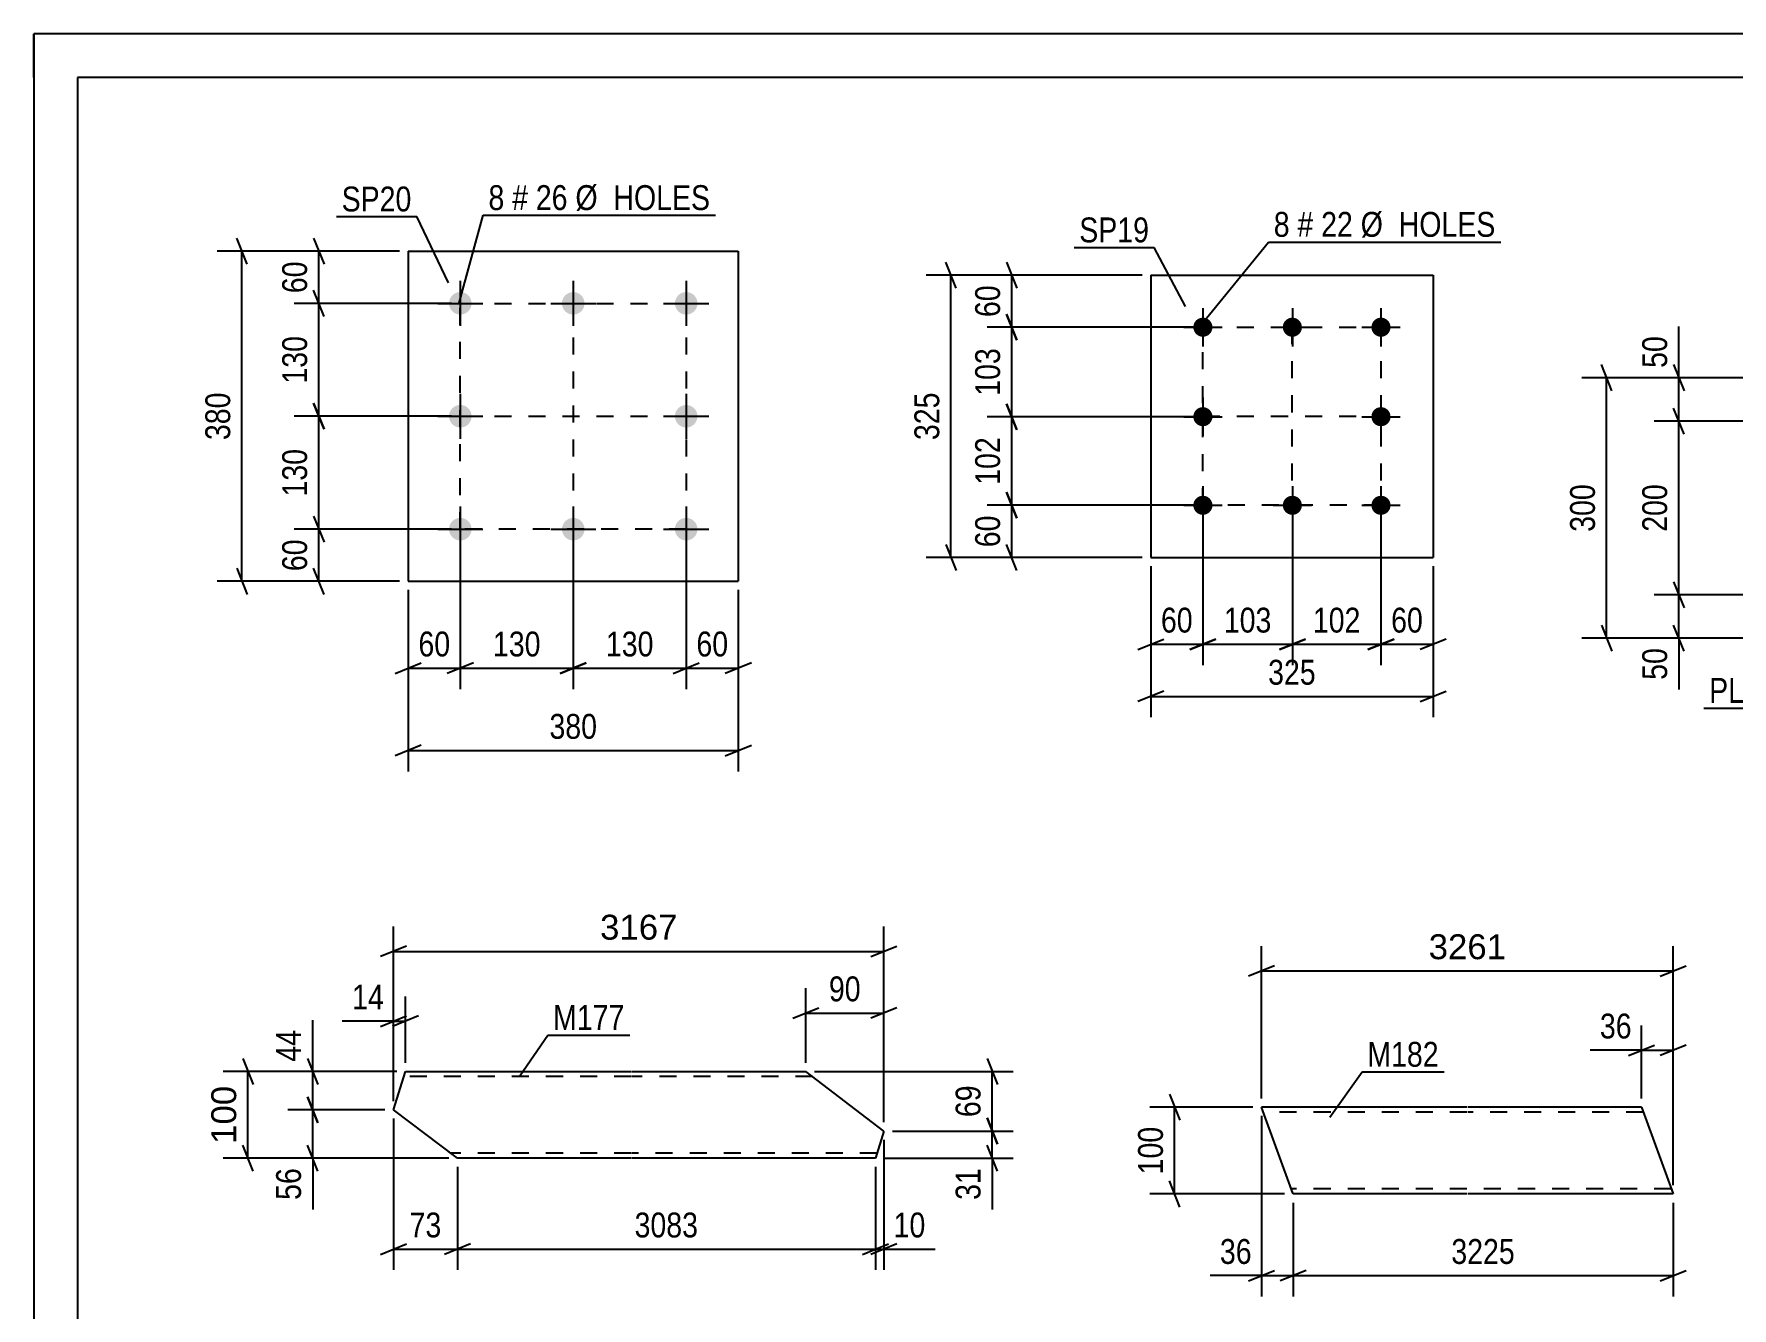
# Model space of a CAD drawing. Header units: millimetres. Extents: x 0 to 420, y 0 to 297.
# Drawn here: x 0 to 195.5, y 150.3 to 297 of the extents above; entities that cross this region are included whole.
import ezdxf

# ---------------------------------------------------------------- set-up
doc = ezdxf.new("R2010")
doc.units = ezdxf.units.MM
doc.linetypes.add('DXK_LINE_DOT2', pattern=[3.9198, 1.9599, -1.9599])
doc.styles.add('Arial', font='ARIAL.TTF', dxfattribs={"height": 0.2})
doc.styles.add('Arial Narrow', font='ARIALN.TTF', dxfattribs={"height": 0.2})

# ---------------------------------------------------------------- blocks, each defined once
blk = doc.blocks.new('Unknown-203762663-1117')
at = {"color": 5, "linetype": 'Continuous'}
for p, q in [((420, 297), (0, 297)), ((0, 297), (0, 0)), ((0, 292), (0, 297)), ((415, 292), (5, 292)), ((5, 292), (5, 5))]:
    blk.add_line(p, q, dxfattribs=at)
blk = doc.blocks.new('Bolt-203762663-6812 - 6806')
at = {"linetype": 'Continuous'}
for points in [[(49.08, 267.29, -1), (49.08, 264.69, -1)], [(62.08, 267.29, -1), (62.08, 264.69, -1)], [(75.08, 267.29, -1), (75.08, 264.69, -1)], [(49.08, 254.29, -1), (49.08, 251.69, -1)], [(75.08, 254.29, -1), (75.08, 251.69, -1)], [(49.08, 241.29, -1), (49.08, 238.69, -1)], [(62.08, 241.29, -1), (62.08, 238.69, -1)], [(75.08, 241.29, -1), (75.08, 238.69, -1)]]:
    blk.add_hatch(color=1, dxfattribs=at).paths.add_polyline_path(points)
at = {"color": 1, "linetype": 'Continuous'}
for p, q in [((49.08, 268.59), (49.08, 263.39)), ((62.08, 268.59), (62.08, 263.39)), ((75.08, 268.59), (75.08, 263.39)), ((46.48, 265.99), (51.68, 265.99)), ((59.48, 265.99), (64.68, 265.99)), ((72.48, 265.99), (77.68, 265.99)), ((49.08, 255.59), (49.08, 250.39)), ((75.08, 255.59), (75.08, 250.39)), ((46.48, 252.99), (51.68, 252.99)), ((72.48, 252.99), (77.68, 252.99)), ((49.08, 242.59), (49.08, 237.39)), ((62.08, 242.59), (62.08, 237.39)), ((75.08, 242.59), (75.08, 237.39)), ((46.48, 239.99), (51.68, 239.99)), ((59.48, 239.99), (64.68, 239.99)), ((72.48, 239.99), (77.68, 239.99))]:
    blk.add_line(p, q, dxfattribs=at)
blk = doc.blocks.new('Part-203762663-6817 - 6806')
at = {"color": 2, "linetype": 'Continuous'}
for p, q in [((43.08, 271.99), (43.08, 233.99)), ((43.08, 271.99), (81.08, 271.99)), ((81.08, 271.99), (81.08, 233.99)), ((43.08, 233.99), (81.08, 233.99))]:
    blk.add_line(p, q, dxfattribs=at)
blk = doc.blocks.new('Bolt-203762663-6521 - 6487')
at = {"linetype": 'Continuous'}
for points in [[(134.56, 264.34, -1), (134.56, 262.14, -1)], [(144.86, 264.34, -1), (144.86, 262.14, -1)], [(155.06, 264.34, -1), (155.06, 262.14, -1)], [(134.56, 254.04, -1), (134.56, 251.84, -1)], [(155.06, 254.04, -1), (155.06, 251.84, -1)], [(134.56, 243.84, -1), (134.56, 241.64, -1)], [(144.86, 243.84, -1), (144.86, 241.64, -1)], [(155.06, 243.84, -1), (155.06, 241.64, -1)]]:
    blk.add_hatch(color=1, dxfattribs=at).paths.add_polyline_path(points)
at = {"color": 1, "linetype": 'Continuous'}
for p, q in [((134.56, 265.44), (134.56, 261.04)), ((144.86, 265.44), (144.86, 261.04)), ((155.06, 265.44), (155.06, 261.04)), ((132.36, 263.24), (136.76, 263.24)), ((142.66, 263.24), (147.06, 263.24)), ((152.86, 263.24), (157.26, 263.24)), ((134.56, 255.14), (134.56, 250.74)), ((155.06, 255.14), (155.06, 250.74)), ((132.36, 252.94), (136.76, 252.94)), ((152.86, 252.94), (157.26, 252.94)), ((134.56, 244.94), (134.56, 240.54)), ((144.86, 244.94), (144.86, 240.54)), ((155.06, 244.94), (155.06, 240.54)), ((132.36, 242.74), (136.76, 242.74)), ((142.66, 242.74), (147.06, 242.74)), ((152.86, 242.74), (157.26, 242.74))]:
    blk.add_line(p, q, dxfattribs=at)
blk = doc.blocks.new('Part-203762663-6526 - 6487')
at = {"color": 2, "linetype": 'Continuous'}
for p, q in [((128.56, 269.24), (128.56, 236.74)), ((128.56, 269.24), (161.06, 269.24)), ((161.06, 269.24), (161.06, 236.74)), ((128.56, 236.74), (161.06, 236.74))]:
    blk.add_line(p, q, dxfattribs=at)
blk = doc.blocks.new('Part-203762663-6117 - 6111')
at = {"color": 2, "linetype": 'Continuous'}
for p, q in [((164.95, 173.46), (141.31, 173.46)), ((144.91, 163.55), (141.31, 173.46)), ((185.05, 173.46), (165.05, 173.46)), ((185.05, 173.46), (188.68, 163.46)), ((144.95, 163.46), (144.91, 163.55)), ((164.95, 163.46), (144.95, 163.46)), ((188.68, 163.46), (165.05, 163.46))]:
    blk.add_line(p, q, dxfattribs=at)
at = {"color": 7, "linetype": 'DXK_LINE_DOT2'}
for p, q in [((164.95, 172.86), (141.52, 172.86)), ((185.26, 172.86), (165.05, 172.86)), ((144.73, 164.06), (144.71, 164.11)), ((164.95, 164.06), (144.73, 164.06)), ((188.47, 164.06), (165.05, 164.06)), ((188.47, 164.06), (188.45, 164.11))]:
    blk.add_line(p, q, dxfattribs=at)
blk = doc.blocks.new('Part-203762663-6216 - 6210')
at = {"color": 2, "linetype": 'Continuous'}
for p, q in [((41.4, 173.16), (42.77, 177.57)), ((42.77, 177.57), (68.74, 177.57)), ((68.84, 177.57), (88.84, 177.57)), ((97.84, 170.71), (88.84, 177.57)), ((48.74, 167.57), (41.4, 173.16)), ((97.84, 170.71), (96.86, 167.57)), ((68.74, 167.57), (48.74, 167.57)), ((96.86, 167.57), (68.84, 167.57))]:
    blk.add_line(p, q, dxfattribs=at)
at = {"color": 7, "linetype": 'DXK_LINE_DOT2'}
for p, q in [((68.74, 176.97), (42.58, 176.97)), ((89.63, 176.97), (68.84, 176.97)), ((48.74, 167.57), (47.72, 168.34)), ((68.74, 168.17), (47.96, 168.17)), ((97.04, 168.17), (68.84, 168.17))]:
    blk.add_line(p, q, dxfattribs=at)
blk = doc.blocks.new('Rectangle-203762663-6904 - 6806')
at = {"color": 1, "linetype": 'DXK_LINE_DOT2'}
blk.add_lwpolyline([(49.08, 265.99), (75.08, 265.99), (75.08, 239.99), (49.08, 239.99), (49.08, 265.99)], close=True, dxfattribs=at)
blk = doc.blocks.new('Rectangle-203762663-6612 - 6487')
at = {"color": 1, "linetype": 'DXK_LINE_DOT2'}
blk.add_lwpolyline([(134.56, 263.24), (155.06, 263.24), (155.06, 242.74), (134.56, 242.74), (134.56, 263.24)], close=True, dxfattribs=at)
blk = doc.blocks.new('Line-203762663-6890 - 6806')
at = {"color": 1, "linetype": 'DXK_LINE_DOT2'}
blk.add_line((62.08, 265.99), (62.08, 239.99), dxfattribs=at)
blk = doc.blocks.new('Line-203762663-6599 - 6487')
at = {"color": 1, "linetype": 'DXK_LINE_DOT2'}
blk.add_line((144.81, 263.24), (144.81, 242.74), dxfattribs=at)
blk = doc.blocks.new('Line-203762663-6897 - 6806')
at = {"color": 1, "linetype": 'DXK_LINE_DOT2'}
blk.add_line((49.08, 252.99), (75.08, 252.99), dxfattribs=at)
blk = doc.blocks.new('Line-203762663-6606 - 6487')
at = {"color": 1, "linetype": 'DXK_LINE_DOT2'}
blk.add_line((134.56, 252.99), (157.25, 252.99), dxfattribs=at)
blk = doc.blocks.new('StraightDimension-203762663-6840 - 6806')
at = {"color": 7, "linetype": 'Continuous'}
for p, q in [((49.08, 238.99), (49.08, 221.59)), ((43.08, 232.99), (43.08, 221.59)), ((41.58, 223.39), (44.58, 224.59)), ((43.08, 223.99), (49.08, 223.99)), ((50.58, 224.59), (47.58, 223.39))]:
    blk.add_line(p, q, dxfattribs=at)
at = {"color": 0}
blk.add_wipeout([(48.51, 224.74), (48.51, 228.94), (43.66, 228.94), (43.66, 224.74)], dxfattribs=at)
at = {"color": 3, "style": 'Arial Narrow'}
blk.add_text('60', height=2.863, dxfattribs=at).set_placement((44.26, 225.34))
blk = doc.blocks.new('StraightDimension-203762663-6880 - 6806')
at = {"color": 7, "linetype": 'Continuous'}
for p, q in [((32.19, 241.49), (33.39, 238.49)), ((48.08, 239.99), (29.94, 239.99)), ((32.79, 233.99), (32.79, 239.99)), ((33.39, 232.49), (32.19, 235.49)), ((42.08, 233.99), (29.94, 233.99))]:
    blk.add_line(p, q, dxfattribs=at)
at = {"color": 0}
blk.add_wipeout([(32.04, 239.42), (27.84, 239.42), (27.84, 234.56), (32.04, 234.56)], dxfattribs=at)
at = {"color": 3, "style": 'Arial Narrow'}
blk.add_text('60', height=2.863, rotation=90.0002, dxfattribs=at).set_placement((31.44, 235.16))
blk = doc.blocks.new('StraightDimension-203762663-6819 - 6806')
at = {"color": 7, "linetype": 'Continuous'}
for p, q in [((43.08, 232.99), (43.08, 212.11)), ((81.08, 232.99), (81.08, 212.11)), ((44.58, 215.11), (41.58, 213.91)), ((79.58, 213.91), (82.58, 215.11)), ((43.08, 214.51), (81.08, 214.51))]:
    blk.add_line(p, q, dxfattribs=at)
at = {"color": 0}
blk.add_wipeout([(65.43, 215.26), (65.43, 219.46), (58.74, 219.46), (58.74, 215.26)], dxfattribs=at)
at = {"color": 3, "style": 'Arial Narrow'}
blk.add_text('380', height=2.863, dxfattribs=at).set_placement((59.34, 215.86))
blk = doc.blocks.new('StraightDimension-203762663-6830 - 6806')
at = {"color": 7, "linetype": 'Continuous'}
for p, q in [((75.08, 238.99), (75.08, 221.59)), ((81.08, 232.99), (81.08, 221.59)), ((73.58, 223.39), (76.58, 224.59)), ((75.08, 223.99), (81.08, 223.99)), ((82.58, 224.59), (79.58, 223.39))]:
    blk.add_line(p, q, dxfattribs=at)
at = {"color": 0}
blk.add_wipeout([(80.51, 224.74), (80.51, 228.94), (75.66, 228.94), (75.66, 224.74)], dxfattribs=at)
at = {"color": 3, "style": 'Arial Narrow'}
blk.add_text('60', height=2.863, dxfattribs=at).set_placement((76.26, 225.34))
blk = doc.blocks.new('StraightDimension-203762663-6850 - 6806')
at = {"color": 7, "linetype": 'Continuous'}
for p, q in [((49.08, 238.99), (49.08, 221.59)), ((62.08, 238.99), (62.08, 221.59)), ((50.58, 224.59), (47.58, 223.39)), ((49.08, 223.99), (62.08, 223.99)), ((60.58, 223.39), (63.58, 224.59))]:
    blk.add_line(p, q, dxfattribs=at)
at = {"color": 0}
blk.add_wipeout([(58.93, 224.74), (58.93, 228.94), (52.24, 228.94), (52.24, 224.74)], dxfattribs=at)
at = {"color": 3, "style": 'Arial Narrow'}
blk.add_text('130', height=2.863, dxfattribs=at).set_placement((52.84, 225.34))
blk = doc.blocks.new('StraightDimension-203762663-6852 - 6806')
at = {"color": 7, "linetype": 'Continuous'}
for p, q in [((62.08, 238.99), (62.08, 221.59)), ((75.08, 238.99), (75.08, 221.59)), ((63.58, 224.59), (60.58, 223.39)), ((62.08, 223.99), (75.08, 223.99)), ((73.58, 223.39), (76.58, 224.59))]:
    blk.add_line(p, q, dxfattribs=at)
at = {"color": 0}
blk.add_wipeout([(71.93, 224.74), (71.93, 228.94), (65.24, 228.94), (65.24, 224.74)], dxfattribs=at)
at = {"color": 3, "style": 'Arial Narrow'}
blk.add_text('130', height=2.863, dxfattribs=at).set_placement((65.84, 225.34))
blk = doc.blocks.new('StraightDimension-203762663-6855 - 6806')
at = {"color": 7, "linetype": 'Continuous'}
for p, q in [((42.08, 271.99), (21.09, 271.99)), ((24.54, 270.49), (23.34, 273.49)), ((23.94, 233.99), (23.94, 271.99)), ((23.34, 235.49), (24.54, 232.49)), ((42.08, 233.99), (21.09, 233.99))]:
    blk.add_line(p, q, dxfattribs=at)
at = {"color": 0}
blk.add_wipeout([(23.19, 256.33), (18.99, 256.33), (18.99, 249.65), (23.19, 249.65)], dxfattribs=at)
at = {"color": 3, "style": 'Arial Narrow'}
blk.add_text('380', height=2.863, rotation=90.0002, dxfattribs=at).set_placement((22.59, 250.25))
blk = doc.blocks.new('StraightDimension-203762663-6866 - 6806')
at = {"color": 7, "linetype": 'Continuous'}
for p, q in [((33.39, 251.49), (32.19, 254.49)), ((48.08, 252.99), (29.94, 252.99)), ((32.79, 239.99), (32.79, 252.99)), ((32.19, 241.49), (33.39, 238.49)), ((48.08, 239.99), (29.94, 239.99))]:
    blk.add_line(p, q, dxfattribs=at)
at = {"color": 0}
blk.add_wipeout([(32.04, 249.83), (27.84, 249.83), (27.84, 243.15), (32.04, 243.15)], dxfattribs=at)
at = {"color": 3, "style": 'Arial Narrow'}
blk.add_text('130', height=2.863, rotation=90.0002, dxfattribs=at).set_placement((31.44, 243.75))
blk = doc.blocks.new('StraightDimension-203762663-6868 - 6806')
at = {"color": 7, "linetype": 'Continuous'}
for p, q in [((48.08, 265.99), (29.94, 265.99)), ((33.39, 264.49), (32.19, 267.49)), ((32.79, 252.99), (32.79, 265.99)), ((32.19, 254.49), (33.39, 251.49)), ((48.08, 252.99), (29.94, 252.99))]:
    blk.add_line(p, q, dxfattribs=at)
at = {"color": 0}
blk.add_wipeout([(32.04, 262.83), (27.84, 262.83), (27.84, 256.15), (32.04, 256.15)], dxfattribs=at)
at = {"color": 3, "style": 'Arial Narrow'}
blk.add_text('130', height=2.863, rotation=90.0002, dxfattribs=at).set_placement((31.44, 256.75))
blk = doc.blocks.new('StraightDimension-203762663-6870 - 6806')
at = {"color": 7, "linetype": 'Continuous'}
for p, q in [((42.08, 271.99), (29.94, 271.99)), ((32.19, 273.49), (33.39, 270.49)), ((32.79, 265.99), (32.79, 271.99)), ((48.08, 265.99), (29.94, 265.99)), ((33.39, 264.49), (32.19, 267.49))]:
    blk.add_line(p, q, dxfattribs=at)
at = {"color": 0}
blk.add_wipeout([(32.04, 271.42), (27.84, 271.42), (27.84, 266.56), (32.04, 266.56)], dxfattribs=at)
at = {"color": 3, "style": 'Arial Narrow'}
blk.add_text('60', height=2.863, rotation=90.0002, dxfattribs=at).set_placement((31.44, 267.16))
blk = doc.blocks.new('StraightDimension-203762663-7015 - 6943')
at = {"color": 7, "linetype": 'Continuous'}
for p, q in [((181.64, 255.93), (180.44, 258.93)), ((200.53, 257.43), (178.19, 257.43)), ((181.04, 227.43), (181.04, 257.43)), ((180.44, 228.93), (181.64, 225.93)), ((200.53, 227.43), (178.19, 227.43))]:
    blk.add_line(p, q, dxfattribs=at)
at = {"color": 0}
blk.add_wipeout([(180.29, 245.77), (176.09, 245.77), (176.09, 239.09), (180.29, 239.09)], dxfattribs=at)
at = {"color": 3, "style": 'Arial Narrow'}
blk.add_text('300', height=2.863, rotation=90.0002, dxfattribs=at).set_placement((179.69, 239.69))
blk = doc.blocks.new('StraightDimension-203762663-7026 - 6943')
at = {"color": 7, "linetype": 'Continuous'}
for p, q in [((188.75, 233.93), (189.95, 230.93)), ((205.53, 232.43), (186.5, 232.43)), ((189.35, 227.43), (189.35, 232.43)), ((189.95, 225.93), (188.75, 228.93)), ((200.53, 227.43), (186.5, 227.43))]:
    blk.add_line(p, q, dxfattribs=at)
at = {"color": 0}
blk.add_wipeout([(188.6, 226.91), (184.4, 226.91), (184.4, 222.05), (188.6, 222.05)], dxfattribs=at)
at = {"color": 7, "linetype": 'Continuous'}
blk.add_line((189.35, 227.43), (189.35, 221.53), dxfattribs=at)
blk.add_line((189.35, 227.43), (189.35, 221.53), dxfattribs=at)
at = {"color": 3, "style": 'Arial Narrow'}
blk.add_text('50', height=2.863, rotation=90.0002, dxfattribs=at).set_placement((188, 222.65))
blk = doc.blocks.new('StraightDimension-203762663-7039 - 6943')
at = {"color": 7, "linetype": 'Continuous'}
for p, q in [((205.53, 252.43), (186.5, 252.43)), ((189.95, 250.93), (188.75, 253.93)), ((189.35, 232.43), (189.35, 252.43)), ((188.75, 233.93), (189.95, 230.93)), ((205.53, 232.43), (186.5, 232.43))]:
    blk.add_line(p, q, dxfattribs=at)
at = {"color": 0}
blk.add_wipeout([(188.6, 245.78), (184.4, 245.78), (184.4, 239.09), (188.6, 239.09)], dxfattribs=at)
at = {"color": 3, "style": 'Arial Narrow'}
blk.add_text('200', height=2.863, rotation=90.0002, dxfattribs=at).set_placement((188, 239.69))
blk = doc.blocks.new('StraightDimension-203762663-7055 - 6943')
at = {"color": 7, "linetype": 'Continuous'}
for p, q in [((188.75, 258.93), (189.95, 255.93)), ((200.53, 257.43), (186.5, 257.43)), ((189.35, 252.43), (189.35, 257.43)), ((205.53, 252.43), (186.5, 252.43)), ((189.95, 250.93), (188.75, 253.93))]:
    blk.add_line(p, q, dxfattribs=at)
at = {"color": 0}
blk.add_wipeout([(188.6, 262.81), (184.4, 262.81), (184.4, 257.96), (188.6, 257.96)], dxfattribs=at)
at = {"color": 7, "linetype": 'Continuous'}
blk.add_line((189.35, 257.43), (189.35, 263.34), dxfattribs=at)
blk.add_line((189.35, 257.43), (189.35, 263.34), dxfattribs=at)
at = {"color": 3, "style": 'Arial Narrow'}
blk.add_text('50', height=2.863, rotation=90.0002, dxfattribs=at).set_placement((188, 258.56))
blk = doc.blocks.new('StraightDimension-203762663-6528 - 6487')
at = {"color": 7, "linetype": 'Continuous'}
for p, q in [((128.56, 235.74), (128.56, 218.34)), ((161.06, 235.74), (161.06, 218.34)), ((130.06, 221.34), (127.06, 220.14)), ((159.56, 220.14), (162.56, 221.34)), ((128.56, 220.74), (161.06, 220.74))]:
    blk.add_line(p, q, dxfattribs=at)
at = {"color": 0}
blk.add_wipeout([(148.15, 221.49), (148.15, 225.69), (141.47, 225.69), (141.47, 221.49)], dxfattribs=at)
at = {"color": 3, "style": 'Arial Narrow'}
blk.add_text('325', height=2.863, dxfattribs=at).set_placement((142.07, 222.09))
blk = doc.blocks.new('StraightDimension-203762663-6539 - 6487')
at = {"color": 7, "linetype": 'Continuous'}
for p, q in [((134.56, 241.74), (134.56, 224.34)), ((144.86, 241.74), (144.86, 224.34)), ((133.06, 226.14), (136.06, 227.34)), ((146.36, 227.34), (143.36, 226.14)), ((134.56, 226.74), (144.86, 226.74))]:
    blk.add_line(p, q, dxfattribs=at)
at = {"color": 0}
blk.add_wipeout([(143.05, 227.49), (143.05, 231.69), (136.37, 231.69), (136.37, 227.49)], dxfattribs=at)
at = {"color": 3, "style": 'Arial Narrow'}
blk.add_text('103', height=2.863, dxfattribs=at).set_placement((136.97, 228.09))
blk = doc.blocks.new('StraightDimension-203762663-6541 - 6487')
at = {"color": 7, "linetype": 'Continuous'}
for p, q in [((144.86, 241.74), (144.86, 224.34)), ((155.06, 241.74), (155.06, 224.34)), ((143.36, 226.14), (146.36, 227.34)), ((156.56, 227.34), (153.56, 226.14)), ((144.86, 226.74), (155.06, 226.74))]:
    blk.add_line(p, q, dxfattribs=at)
at = {"color": 0}
blk.add_wipeout([(153.3, 227.49), (153.3, 231.69), (146.62, 231.69), (146.62, 227.49)], dxfattribs=at)
at = {"color": 3, "style": 'Arial Narrow'}
blk.add_text('102', height=2.863, dxfattribs=at).set_placement((147.22, 228.09))
blk = doc.blocks.new('StraightDimension-203762663-6543 - 6487')
at = {"color": 7, "linetype": 'Continuous'}
for p, q in [((155.06, 241.74), (155.06, 224.34)), ((161.06, 235.74), (161.06, 224.34)), ((153.56, 226.14), (156.56, 227.34)), ((162.56, 227.34), (159.56, 226.14)), ((155.06, 226.74), (161.06, 226.74))]:
    blk.add_line(p, q, dxfattribs=at)
at = {"color": 0}
blk.add_wipeout([(160.49, 227.49), (160.49, 231.69), (155.63, 231.69), (155.63, 227.49)], dxfattribs=at)
at = {"color": 3, "style": 'Arial Narrow'}
blk.add_text('60', height=2.863, dxfattribs=at).set_placement((156.23, 228.09))
blk = doc.blocks.new('StraightDimension-203762663-6553 - 6487')
at = {"color": 7, "linetype": 'Continuous'}
for p, q in [((134.56, 241.74), (134.56, 224.34)), ((128.56, 235.74), (128.56, 224.34)), ((127.06, 226.14), (130.06, 227.34)), ((136.06, 227.34), (133.06, 226.14)), ((128.56, 226.74), (134.56, 226.74))]:
    blk.add_line(p, q, dxfattribs=at)
at = {"color": 0}
blk.add_wipeout([(133.99, 227.49), (133.99, 231.69), (129.13, 231.69), (129.13, 227.49)], dxfattribs=at)
at = {"color": 3, "style": 'Arial Narrow'}
blk.add_text('60', height=2.863, dxfattribs=at).set_placement((129.73, 228.09))
blk = doc.blocks.new('StraightDimension-203762663-6564 - 6487')
at = {"color": 7, "linetype": 'Continuous'}
for p, q in [((106.16, 267.74), (104.96, 270.74)), ((127.56, 269.24), (102.71, 269.24)), ((105.56, 236.74), (105.56, 269.24)), ((127.56, 236.74), (102.71, 236.74)), ((104.96, 238.24), (106.16, 235.24))]:
    blk.add_line(p, q, dxfattribs=at)
at = {"color": 0}
blk.add_wipeout([(104.81, 256.33), (100.61, 256.33), (100.61, 249.65), (104.81, 249.65)], dxfattribs=at)
at = {"color": 3, "style": 'Arial Narrow'}
blk.add_text('325', height=2.863, rotation=90.0002, dxfattribs=at).set_placement((104.21, 250.25))
blk = doc.blocks.new('StraightDimension-203762663-6575 - 6487')
at = {"color": 7, "linetype": 'Continuous'}
for p, q in [((111.96, 254.44), (113.16, 251.44)), ((133.56, 252.94), (109.71, 252.94)), ((112.56, 242.74), (112.56, 252.94)), ((133.56, 242.74), (109.71, 242.74)), ((113.16, 241.24), (111.96, 244.24))]:
    blk.add_line(p, q, dxfattribs=at)
at = {"color": 0}
blk.add_wipeout([(111.81, 251.18), (107.61, 251.18), (107.61, 244.5), (111.81, 244.5)], dxfattribs=at)
at = {"color": 3, "style": 'Arial Narrow'}
blk.add_text('102', height=2.863, rotation=90.0002, dxfattribs=at).set_placement((111.21, 245.1))
blk = doc.blocks.new('StraightDimension-203762663-6577 - 6487')
at = {"color": 7, "linetype": 'Continuous'}
for p, q in [((111.96, 264.74), (113.16, 261.74)), ((133.56, 263.24), (109.71, 263.24)), ((112.56, 252.94), (112.56, 263.24)), ((113.16, 251.44), (111.96, 254.44)), ((133.56, 252.94), (109.71, 252.94))]:
    blk.add_line(p, q, dxfattribs=at)
at = {"color": 0}
blk.add_wipeout([(111.81, 261.43), (107.61, 261.43), (107.61, 254.75), (111.81, 254.75)], dxfattribs=at)
at = {"color": 3, "style": 'Arial Narrow'}
blk.add_text('103', height=2.863, rotation=90.0002, dxfattribs=at).set_placement((111.21, 255.35))
blk = doc.blocks.new('StraightDimension-203762663-6579 - 6487')
at = {"color": 7, "linetype": 'Continuous'}
for p, q in [((133.56, 242.74), (109.71, 242.74)), ((111.96, 244.24), (113.16, 241.24)), ((112.56, 236.74), (112.56, 242.74)), ((127.56, 236.74), (109.71, 236.74)), ((113.16, 235.24), (111.96, 238.24))]:
    blk.add_line(p, q, dxfattribs=at)
at = {"color": 0}
blk.add_wipeout([(111.81, 242.17), (107.61, 242.17), (107.61, 237.31), (111.81, 237.31)], dxfattribs=at)
at = {"color": 3, "style": 'Arial Narrow'}
blk.add_text('60', height=2.863, rotation=90.0002, dxfattribs=at).set_placement((111.21, 237.91))
blk = doc.blocks.new('StraightDimension-203762663-6589 - 6487')
at = {"color": 7, "linetype": 'Continuous'}
for p, q in [((111.96, 270.74), (113.16, 267.74)), ((127.56, 269.24), (109.71, 269.24)), ((112.56, 263.24), (112.56, 269.24)), ((113.16, 261.74), (111.96, 264.74)), ((133.56, 263.24), (109.71, 263.24))]:
    blk.add_line(p, q, dxfattribs=at)
at = {"color": 0}
blk.add_wipeout([(111.81, 268.67), (107.61, 268.67), (107.61, 263.81), (111.81, 263.81)], dxfattribs=at)
at = {"color": 3, "style": 'Arial Narrow'}
blk.add_text('60', height=2.863, rotation=90.0002, dxfattribs=at).set_placement((111.21, 264.41))
blk = doc.blocks.new('StraightDimension-203762663-6155 - 6111')
at = {"color": 7, "linetype": 'Continuous'}
for p, q in [((130.71, 174.96), (131.91, 171.96)), ((140.31, 173.46), (128.46, 173.46)), ((131.31, 163.46), (131.31, 173.46)), ((131.91, 161.96), (130.71, 164.96)), ((143.95, 163.46), (128.46, 163.46))]:
    blk.add_line(p, q, dxfattribs=at)
at = {"color": 0}
blk.add_wipeout([(130.56, 171.8), (126.36, 171.8), (126.36, 165.12), (130.56, 165.12)], dxfattribs=at)
at = {"color": 3, "style": 'Arial Narrow'}
blk.add_text('100', height=2.863, rotation=90.0002, dxfattribs=at).set_placement((129.96, 165.72))
blk = doc.blocks.new('StraightDimension-203762663-6188 - 6111')
at = {"color": 7, "linetype": 'Continuous'}
for p, q in [((185.05, 174.46), (185.05, 182.86)), ((188.68, 164.46), (188.68, 182.86)), ((183.55, 179.41), (186.55, 180.61)), ((185.05, 180.01), (188.68, 180.01)), ((190.18, 180.61), (187.18, 179.41))]:
    blk.add_line(p, q, dxfattribs=at)
at = {"color": 0}
blk.add_wipeout([(184.52, 180.76), (184.52, 184.96), (179.66, 184.96), (179.66, 180.76)], dxfattribs=at)
at = {"color": 7, "linetype": 'Continuous'}
blk.add_line((185.05, 180.01), (179.14, 180.01), dxfattribs=at)
blk.add_line((185.05, 180.01), (179.14, 180.01), dxfattribs=at)
at = {"color": 3, "style": 'Arial Narrow'}
blk.add_text('36', height=2.863, dxfattribs=at).set_placement((180.26, 181.36))
blk = doc.blocks.new('StraightDimension-203762663-6137 - 6111')
at = {"color": 7, "linetype": 'Continuous'}
for p, q in [((144.95, 162.46), (144.95, 151.66)), ((188.68, 162.46), (188.68, 151.66)), ((146.45, 154.66), (143.45, 153.46)), ((187.18, 153.46), (190.18, 154.66)), ((144.95, 154.06), (188.68, 154.06))]:
    blk.add_line(p, q, dxfattribs=at)
at = {"color": 0}
blk.add_wipeout([(171.07, 154.81), (171.07, 159.01), (162.56, 159.01), (162.56, 154.81)], dxfattribs=at)
at = {"color": 3, "style": 'Arial Narrow'}
blk.add_text('3225', height=2.863, dxfattribs=at).set_placement((163.16, 155.41))
blk = doc.blocks.new('StraightDimension-203762663-6120 - 6111')
at = {"color": 7, "linetype": 'Continuous'}
for p, q in [((141.31, 172.46), (141.31, 151.66)), ((144.95, 162.46), (144.95, 151.66)), ((139.81, 153.46), (142.81, 154.66)), ((146.45, 154.66), (143.45, 153.46)), ((141.31, 154.06), (144.95, 154.06))]:
    blk.add_line(p, q, dxfattribs=at)
at = {"color": 0}
blk.add_wipeout([(140.78, 154.81), (140.78, 159.01), (135.92, 159.01), (135.92, 154.81)], dxfattribs=at)
at = {"color": 7, "linetype": 'Continuous'}
blk.add_line((141.31, 154.06), (135.4, 154.06), dxfattribs=at)
blk.add_line((141.31, 154.06), (135.4, 154.06), dxfattribs=at)
at = {"color": 3, "style": 'Arial Narrow'}
blk.add_text('36', height=2.863, dxfattribs=at).set_placement((136.52, 155.41))
blk = doc.blocks.new('StraightDimension-203762663-6177 - 6111')
at = {"color": 7, "linetype": 'Continuous'}
for p, q in [((141.31, 174.46), (141.31, 191.99)), ((188.68, 164.46), (188.68, 191.99)), ((142.81, 189.74), (139.81, 188.54)), ((187.18, 188.54), (190.18, 189.74)), ((141.31, 189.14), (188.68, 189.14))]:
    blk.add_line(p, q, dxfattribs=at)
at = {"color": 0}
blk.add_wipeout([(170.04, 189.89), (170.04, 194.09), (159.95, 194.09), (159.95, 189.89)], dxfattribs=at)
at = {"color": 3, "style": 'Arial'}
blk.add_text('3261', height=2.865, dxfattribs=at).set_placement((160.55, 190.49))
blk = doc.blocks.new('StraightDimension-203762663-6422 - 6210')
at = {"color": 7, "linetype": 'Continuous'}
for p, q in [((24.03, 179.07), (25.23, 176.07)), ((41.77, 177.57), (21.78, 177.57)), ((24.63, 167.57), (24.63, 177.57)), ((25.23, 166.07), (24.03, 169.07)), ((47.74, 167.57), (21.78, 167.57))]:
    blk.add_line(p, q, dxfattribs=at)
at = {"color": 0}
blk.add_wipeout([(23.88, 176.5), (19.68, 176.5), (19.68, 168.63), (23.88, 168.63)], dxfattribs=at)
at = {"color": 3, "style": 'Arial'}
blk.add_text('100', height=2.865, rotation=90.0002, dxfattribs=at).set_placement((23.28, 169.23))
blk = doc.blocks.new('StraightDimension-203762663-6260 - 6210')
at = {"color": 7, "linetype": 'Continuous'}
for p, q in [((97.84, 169.71), (97.84, 154.71)), ((96.86, 166.57), (96.86, 154.71)), ((95.36, 156.51), (98.36, 157.71)), ((99.34, 157.71), (96.34, 156.51)), ((96.86, 157.11), (97.84, 157.11))]:
    blk.add_line(p, q, dxfattribs=at)
at = {"color": 0}
blk.add_wipeout([(103.22, 157.86), (103.22, 162.06), (98.36, 162.06), (98.36, 157.86)], dxfattribs=at)
at = {"color": 7, "linetype": 'Continuous'}
blk.add_line((97.84, 157.11), (103.74, 157.11), dxfattribs=at)
blk.add_line((97.84, 157.11), (103.74, 157.11), dxfattribs=at)
at = {"color": 3, "style": 'Arial Narrow'}
blk.add_text('10', height=2.863, dxfattribs=at).set_placement((98.96, 158.46))
blk = doc.blocks.new('StraightDimension-203762663-6236 - 6210')
at = {"color": 7, "linetype": 'Continuous'}
for p, q in [((48.74, 166.57), (48.74, 154.71)), ((96.86, 166.57), (96.86, 154.71)), ((50.24, 157.71), (47.24, 156.51)), ((48.74, 157.11), (96.86, 157.11)), ((95.36, 156.51), (98.36, 157.71))]:
    blk.add_line(p, q, dxfattribs=at)
at = {"color": 0}
blk.add_wipeout([(77.06, 157.86), (77.06, 162.06), (68.54, 162.06), (68.54, 157.86)], dxfattribs=at)
at = {"color": 3, "style": 'Arial Narrow'}
blk.add_text('3083', height=2.863, dxfattribs=at).set_placement((69.14, 158.46))
blk = doc.blocks.new('StraightDimension-203762663-6219 - 6210')
at = {"color": 7, "linetype": 'Continuous'}
for p, q in [((41.4, 172.16), (41.4, 154.71)), ((48.74, 166.57), (48.74, 154.71)), ((39.9, 156.51), (42.9, 157.71)), ((41.4, 157.11), (48.74, 157.11)), ((50.24, 157.71), (47.24, 156.51))]:
    blk.add_line(p, q, dxfattribs=at)
at = {"color": 0}
blk.add_wipeout([(47.5, 157.86), (47.5, 162.06), (42.64, 162.06), (42.64, 157.86)], dxfattribs=at)
at = {"color": 3, "style": 'Arial Narrow'}
blk.add_text('73', height=2.863, dxfattribs=at).set_placement((43.24, 158.46))
blk = doc.blocks.new('StraightDimension-203762663-6302 - 6210')
at = {"color": 7, "linetype": 'Continuous'}
for p, q in [((31.49, 179.07), (32.69, 176.07)), ((41.77, 177.57), (29.24, 177.57)), ((32.09, 173.16), (32.09, 177.57)), ((32.69, 171.66), (31.49, 174.66)), ((40.4, 173.16), (29.24, 173.16))]:
    blk.add_line(p, q, dxfattribs=at)
at = {"color": 0}
blk.add_wipeout([(31.34, 182.95), (27.14, 182.95), (27.14, 178.09), (31.34, 178.09)], dxfattribs=at)
at = {"color": 7, "linetype": 'Continuous'}
blk.add_line((32.09, 177.57), (32.09, 183.47), dxfattribs=at)
blk.add_line((32.09, 177.57), (32.09, 183.47), dxfattribs=at)
at = {"color": 3, "style": 'Arial Narrow'}
blk.add_text('44', height=2.863, rotation=90.0002, dxfattribs=at).set_placement((30.74, 178.69))
blk = doc.blocks.new('StraightDimension-203762663-6278 - 6210')
at = {"color": 7, "linetype": 'Continuous'}
for p, q in [((31.49, 174.66), (32.69, 171.66)), ((40.4, 173.16), (29.24, 173.16)), ((32.09, 167.57), (32.09, 173.16)), ((32.69, 166.07), (31.49, 169.07)), ((47.74, 167.57), (29.24, 167.57))]:
    blk.add_line(p, q, dxfattribs=at)
at = {"color": 0}
blk.add_wipeout([(31.34, 167.04), (27.14, 167.04), (27.14, 162.18), (31.34, 162.18)], dxfattribs=at)
at = {"color": 7, "linetype": 'Continuous'}
blk.add_line((32.09, 167.57), (32.09, 161.66), dxfattribs=at)
blk.add_line((32.09, 167.57), (32.09, 161.66), dxfattribs=at)
at = {"color": 3, "style": 'Arial Narrow'}
blk.add_text('56', height=2.863, rotation=90.0002, dxfattribs=at).set_placement((30.74, 162.78))
blk = doc.blocks.new('StraightDimension-203762663-6327 - 6210')
at = {"color": 7, "linetype": 'Continuous'}
for p, q in [((109.71, 172.21), (110.91, 169.21)), ((98.84, 170.71), (112.71, 170.71)), ((110.31, 167.57), (110.31, 170.71)), ((110.91, 166.07), (109.71, 169.07)), ((97.86, 167.57), (112.71, 167.57))]:
    blk.add_line(p, q, dxfattribs=at)
at = {"color": 0}
blk.add_wipeout([(109.56, 167.04), (105.36, 167.04), (105.36, 162.18), (109.56, 162.18)], dxfattribs=at)
at = {"color": 7, "linetype": 'Continuous'}
blk.add_line((110.31, 167.57), (110.31, 161.66), dxfattribs=at)
blk.add_line((110.31, 167.57), (110.31, 161.66), dxfattribs=at)
at = {"color": 3, "style": 'Arial Narrow'}
blk.add_text('31', height=2.863, rotation=90.0002, dxfattribs=at).set_placement((108.96, 162.78))
blk = doc.blocks.new('StraightDimension-203762663-6349 - 6210')
at = {"color": 7, "linetype": 'Continuous'}
for p, q in [((109.71, 179.07), (110.91, 176.07)), ((89.84, 177.57), (112.71, 177.57)), ((110.31, 170.71), (110.31, 177.57)), ((110.91, 169.21), (109.71, 172.21)), ((98.84, 170.71), (112.71, 170.71))]:
    blk.add_line(p, q, dxfattribs=at)
at = {"color": 0}
blk.add_wipeout([(109.56, 176.57), (105.36, 176.57), (105.36, 171.71), (109.56, 171.71)], dxfattribs=at)
at = {"color": 3, "style": 'Arial Narrow'}
blk.add_text('69', height=2.863, rotation=90.0002, dxfattribs=at).set_placement((108.96, 172.31))
blk = doc.blocks.new('StraightDimension-203762663-6371 - 6210')
at = {"color": 7, "linetype": 'Continuous'}
for p, q in [((41.4, 174.16), (41.4, 186.2)), ((42.77, 178.57), (42.77, 186.2)), ((39.9, 182.75), (42.9, 183.95)), ((44.27, 183.95), (41.27, 182.75)), ((41.4, 183.35), (42.77, 183.35))]:
    blk.add_line(p, q, dxfattribs=at)
at = {"color": 0}
blk.add_wipeout([(40.87, 184.1), (40.87, 188.3), (36.02, 188.3), (36.02, 184.1)], dxfattribs=at)
at = {"color": 7, "linetype": 'Continuous'}
blk.add_line((41.4, 183.35), (35.49, 183.35), dxfattribs=at)
blk.add_line((41.4, 183.35), (35.49, 183.35), dxfattribs=at)
at = {"color": 3, "style": 'Arial Narrow'}
blk.add_text('14', height=2.863, dxfattribs=at).set_placement((36.62, 184.7))
blk = doc.blocks.new('StraightDimension-203762663-6393 - 6210')
at = {"color": 7, "linetype": 'Continuous'}
for p, q in [((88.84, 178.57), (88.84, 187.14)), ((97.84, 171.71), (97.84, 187.14)), ((87.34, 183.69), (90.34, 184.89)), ((88.84, 184.29), (97.84, 184.29)), ((99.34, 184.89), (96.34, 183.69))]:
    blk.add_line(p, q, dxfattribs=at)
at = {"color": 0}
blk.add_wipeout([(95.77, 185.04), (95.77, 189.24), (90.91, 189.24), (90.91, 185.04)], dxfattribs=at)
at = {"color": 3, "style": 'Arial Narrow'}
blk.add_text('90', height=2.863, dxfattribs=at).set_placement((91.51, 185.64))
blk = doc.blocks.new('StraightDimension-203762663-6411 - 6210')
at = {"color": 7, "linetype": 'Continuous'}
for p, q in [((41.4, 174.16), (41.4, 194.24)), ((97.84, 171.71), (97.84, 194.24)), ((42.9, 191.99), (39.9, 190.79)), ((96.34, 190.79), (99.34, 191.99)), ((41.4, 191.39), (97.84, 191.39))]:
    blk.add_line(p, q, dxfattribs=at)
at = {"color": 0}
blk.add_wipeout([(74.66, 192.14), (74.66, 196.34), (64.57, 196.34), (64.57, 192.14)], dxfattribs=at)
at = {"color": 3, "style": 'Arial'}
blk.add_text('3167', height=2.865, dxfattribs=at).set_placement((65.17, 192.74))
blk = doc.blocks.new('Mark-203762663-6808 - 6806')
at = {"color": 0}
blk.add_wipeout([(54.15, 276.73), (54.15, 279.73), (52.32, 279.73), (52.32, 276.73)], dxfattribs=at)
blk.add_wipeout([(54.15, 276.73), (54.15, 279.73), (52.32, 279.73), (52.32, 276.73)], dxfattribs=at)
at = {"color": 7, "linetype": 'Continuous'}
blk.add_line((48.92, 265.9), (51.72, 276.13), dxfattribs=at)
at = {"color": 3, "style": 'Arial Narrow'}
blk.add_text('8', height=2.86, dxfattribs=at).set_placement((52.32, 276.73))
at = {"color": 0}
blk.add_wipeout([(56.87, 276.73), (56.87, 279.73), (55.05, 279.73), (55.05, 276.73)], dxfattribs=at)
blk.add_wipeout([(56.87, 276.73), (56.87, 279.73), (55.05, 279.73), (55.05, 276.73)], dxfattribs=at)
blk.add_wipeout([(61.43, 276.73), (61.43, 279.73), (57.77, 279.73), (57.77, 276.73)], dxfattribs=at)
blk.add_wipeout([(61.43, 276.73), (61.43, 279.73), (57.77, 279.73), (57.77, 276.73)], dxfattribs=at)
at = {"color": 3, "style": 'Arial Narrow'}
for s, height, p in [('#', 2.86, (55.05, 276.73)), ('26', 2.863, (57.77, 276.73))]:
    blk.add_text(s, height=height, dxfattribs=at).set_placement(p)
at = {"color": 0}
blk.add_wipeout([(77.86, 276.73), (77.86, 279.73), (62.33, 279.73), (62.33, 276.73)], dxfattribs=at)
blk.add_wipeout([(77.86, 276.73), (77.86, 279.73), (62.33, 279.73), (62.33, 276.73)], dxfattribs=at)
at = {"color": 7, "linetype": 'Continuous'}
blk.add_line((51.72, 276.13), (78.46, 276.13), dxfattribs=at)
at = {"color": 3, "style": 'Arial Narrow'}
blk.add_text('Ø  HOLES', height=2.863, dxfattribs=at).set_placement((62.33, 276.73))
blk = doc.blocks.new('Mark-203762663-6813 - 6806')
at = {"color": 0}
blk.add_wipeout([(43.46, 276.57), (43.46, 279.57), (35.42, 279.57), (35.42, 276.57)], dxfattribs=at)
blk.add_wipeout([(43.46, 276.57), (43.46, 279.57), (35.42, 279.57), (35.42, 276.57)], dxfattribs=at)
at = {"color": 30, "linetype": 'Continuous'}
for p in [(34.82, 275.97), (47.72, 268.35)]:
    blk.add_line(p, (44.06, 275.97), dxfattribs=at)
at = {"color": 3, "style": 'Arial Narrow'}
blk.add_text('SP20', height=2.863, dxfattribs=at).set_placement((35.42, 276.57))
blk = doc.blocks.new('Mark-203762663-6955 - 6943')
at = {"color": 0}
blk.add_wipeout([(202.35, 220), (202.35, 223), (192.84, 223), (192.84, 220)], dxfattribs=at)
blk.add_wipeout([(202.35, 220), (202.35, 223), (192.84, 223), (192.84, 220)], dxfattribs=at)
at = {"color": 30, "linetype": 'Continuous'}
for p in [(205.37, 229.73), (192.24, 219.4)]:
    blk.add_line(p, (202.95, 219.4), dxfattribs=at)
at = {"color": 3, "style": 'Arial Narrow'}
blk.add_text('PL761', height=2.863, dxfattribs=at).set_placement((192.84, 220))
blk = doc.blocks.new('Mark-203762663-6517 - 6487')
at = {"color": 0}
blk.add_wipeout([(144.54, 273.65), (144.54, 276.65), (142.72, 276.65), (142.72, 273.65)], dxfattribs=at)
blk.add_wipeout([(144.54, 273.65), (144.54, 276.65), (142.72, 276.65), (142.72, 273.65)], dxfattribs=at)
at = {"color": 7, "linetype": 'Continuous'}
blk.add_line((134.49, 263.67), (142.12, 273.05), dxfattribs=at)
at = {"color": 3, "style": 'Arial Narrow'}
blk.add_text('8', height=2.86, dxfattribs=at).set_placement((142.72, 273.65))
at = {"color": 0}
blk.add_wipeout([(147.27, 273.65), (147.27, 276.65), (145.44, 276.65), (145.44, 273.65)], dxfattribs=at)
blk.add_wipeout([(147.27, 273.65), (147.27, 276.65), (145.44, 276.65), (145.44, 273.65)], dxfattribs=at)
blk.add_wipeout([(151.83, 273.65), (151.83, 276.65), (148.17, 276.65), (148.17, 273.65)], dxfattribs=at)
blk.add_wipeout([(151.83, 273.65), (151.83, 276.65), (148.17, 276.65), (148.17, 273.65)], dxfattribs=at)
at = {"color": 3, "style": 'Arial Narrow'}
for s, height, p in [('#', 2.86, (145.44, 273.65)), ('22', 2.863, (148.17, 273.65))]:
    blk.add_text(s, height=height, dxfattribs=at).set_placement(p)
at = {"color": 0}
blk.add_wipeout([(168.26, 273.65), (168.26, 276.65), (152.73, 276.65), (152.73, 273.65)], dxfattribs=at)
blk.add_wipeout([(168.26, 273.65), (168.26, 276.65), (152.73, 276.65), (152.73, 273.65)], dxfattribs=at)
at = {"color": 7, "linetype": 'Continuous'}
blk.add_line((142.12, 273.05), (168.86, 273.05), dxfattribs=at)
at = {"color": 3, "style": 'Arial Narrow'}
blk.add_text('Ø  HOLES', height=2.863, dxfattribs=at).set_placement((152.73, 273.65))
blk = doc.blocks.new('Mark-203762663-6522 - 6487')
at = {"color": 0}
blk.add_wipeout([(128.37, 273.01), (128.37, 276.01), (120.33, 276.01), (120.33, 273.01)], dxfattribs=at)
blk.add_wipeout([(128.37, 273.01), (128.37, 276.01), (120.33, 276.01), (120.33, 273.01)], dxfattribs=at)
at = {"color": 30, "linetype": 'Continuous'}
for p in [(119.73, 272.41), (132.56, 265.62)]:
    blk.add_line(p, (128.97, 272.41), dxfattribs=at)
at = {"color": 3, "style": 'Arial Narrow'}
blk.add_text('SP19', height=2.863, dxfattribs=at).set_placement((120.33, 273.01))
blk = doc.blocks.new('Mark-203762663-6113 - 6111')
at = {"color": 0}
blk.add_wipeout([(161.72, 178.11), (161.72, 181.11), (153.49, 181.11), (153.49, 178.11)], dxfattribs=at)
blk.add_wipeout([(161.72, 178.11), (161.72, 181.11), (153.49, 181.11), (153.49, 178.11)], dxfattribs=at)
at = {"color": 30, "linetype": 'Continuous'}
for p, q in [((149.17, 172.3), (152.89, 177.51)), ((152.89, 177.51), (162.32, 177.51))]:
    blk.add_line(p, q, dxfattribs=at)
at = {"color": 3, "style": 'Arial Narrow'}
blk.add_text('M182', height=2.863, dxfattribs=at).set_placement((153.49, 178.11))
blk = doc.blocks.new('Mark-203762663-6212 - 6210')
at = {"color": 0}
blk.add_wipeout([(67.98, 182.34), (67.98, 185.34), (59.76, 185.34), (59.76, 182.34)], dxfattribs=at)
blk.add_wipeout([(67.98, 182.34), (67.98, 185.34), (59.76, 185.34), (59.76, 182.34)], dxfattribs=at)
at = {"color": 30, "linetype": 'Continuous'}
for p, q in [((55.94, 177.06), (59.16, 181.74)), ((59.16, 181.74), (68.58, 181.74))]:
    blk.add_line(p, q, dxfattribs=at)
at = {"color": 3, "style": 'Arial Narrow'}
blk.add_text('M177', height=2.863, dxfattribs=at).set_placement((59.76, 182.34))

msp = doc.modelspace()

# ---------------------------------------------------------------- block references
for name in ['Unknown-203762663-1117', 'Part-203762663-6817 - 6806', 'Bolt-203762663-6812 - 6806', 'Part-203762663-6526 - 6487', 'Rectangle-203762663-6904 - 6806', 'Line-203762663-6890 - 6806', 'Bolt-203762663-6521 - 6487', 'Rectangle-203762663-6612 - 6487', 'Line-203762663-6599 - 6487', 'Line-203762663-6897 - 6806', 'Line-203762663-6606 - 6487', 'Part-203762663-6216 - 6210', 'Part-203762663-6117 - 6111']:
    msp.add_blockref(name, (0, 0))

# ---------------------------------------------------------------- next in the draw order: block references
for name in ['StraightDimension-203762663-7015 - 6943', 'StraightDimension-203762663-6840 - 6806', 'StraightDimension-203762663-6528 - 6487', 'StraightDimension-203762663-6188 - 6111', 'StraightDimension-203762663-6422 - 6210', 'StraightDimension-203762663-6155 - 6111', 'StraightDimension-203762663-6260 - 6210']:
    msp.add_blockref(name, (0, 0))

# ---------------------------------------------------------------- next in the draw order: block references
for name in ['StraightDimension-203762663-6880 - 6806', 'StraightDimension-203762663-6539 - 6487', 'StraightDimension-203762663-7026 - 6943', 'StraightDimension-203762663-6236 - 6210', 'StraightDimension-203762663-6137 - 6111']:
    msp.add_blockref(name, (0, 0))

# ---------------------------------------------------------------- next in the draw order: block references
for name in ['StraightDimension-203762663-7039 - 6943', 'StraightDimension-203762663-6553 - 6487', 'StraightDimension-203762663-6541 - 6487', 'StraightDimension-203762663-6819 - 6806', 'Mark-203762663-6955 - 6943', 'StraightDimension-203762663-6219 - 6210', 'StraightDimension-203762663-6327 - 6210', 'StraightDimension-203762663-6120 - 6111']:
    msp.add_blockref(name, (0, 0))

# ---------------------------------------------------------------- next in the draw order: block references
for name in ['StraightDimension-203762663-6855 - 6806', 'StraightDimension-203762663-6564 - 6487', 'StraightDimension-203762663-7055 - 6943', 'StraightDimension-203762663-6543 - 6487', 'StraightDimension-203762663-6850 - 6806', 'StraightDimension-203762663-6830 - 6806', 'StraightDimension-203762663-6177 - 6111', 'StraightDimension-203762663-6302 - 6210', 'StraightDimension-203762663-6349 - 6210']:
    msp.add_blockref(name, (0, 0))

# ---------------------------------------------------------------- next in the draw order: block references
for name in ['StraightDimension-203762663-6866 - 6806', 'StraightDimension-203762663-6575 - 6487', 'StraightDimension-203762663-6852 - 6806', 'StraightDimension-203762663-6393 - 6210', 'Mark-203762663-6113 - 6111', 'StraightDimension-203762663-6278 - 6210']:
    msp.add_blockref(name, (0, 0))

# ---------------------------------------------------------------- next in the draw order: block references
for name in ['StraightDimension-203762663-6868 - 6806', 'StraightDimension-203762663-6577 - 6487', 'StraightDimension-203762663-6579 - 6487', 'StraightDimension-203762663-6371 - 6210']:
    msp.add_blockref(name, (0, 0))

# ---------------------------------------------------------------- next in the draw order: block references
for name in ['StraightDimension-203762663-6870 - 6806', 'StraightDimension-203762663-6589 - 6487', 'StraightDimension-203762663-6411 - 6210']:
    msp.add_blockref(name, (0, 0))

# ---------------------------------------------------------------- next in the draw order: block references
for name in ['Mark-203762663-6813 - 6806', 'Mark-203762663-6808 - 6806', 'Mark-203762663-6522 - 6487', 'Mark-203762663-6517 - 6487', 'Mark-203762663-6212 - 6210']:
    msp.add_blockref(name, (0, 0))

doc.saveas('drawing.dxf')
